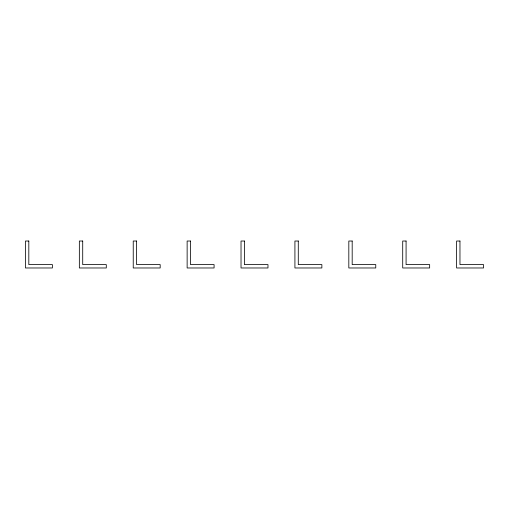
<?xml version="1.0" encoding="UTF-8"?>
<svg xmlns="http://www.w3.org/2000/svg" width="509" height="509" viewBox="0 0 509 509"><rect width="100%" height="100%" fill="white"/><g stroke="black" fill="none" stroke-linecap="round" stroke-linejoin="round"><path stroke-width="0.76" d="M28.816 241.024L25.45 241.024L25.45 267.976L52.395 267.976L52.395 264.604L28.816 264.604L28.816 241.024M82.712 241.024L79.347 241.024L79.347 267.976L106.292 267.976L106.292 264.604L82.712 264.604L82.712 241.024M136.609 241.024L133.237 241.024L133.237 267.976L160.182 267.976L160.182 264.604L136.609 264.604L136.609 241.024M190.5 241.024L187.134 241.024L187.134 267.976L214.079 267.976L214.079 264.604L190.5 264.604L190.5 241.024M244.396 241.024L241.024 241.024L241.024 267.976L267.976 267.976L267.976 264.604L244.396 264.604L244.396 241.024M298.287 241.024L294.921 241.024L294.921 267.976L321.866 267.976L321.866 264.604L298.287 264.604L298.287 241.024M352.183 241.024L348.818 241.024L348.818 267.976L375.763 267.976L375.763 264.604L352.183 264.604L352.183 241.024M406.08 241.024L402.708 241.024L402.708 267.976L429.653 267.976L429.653 264.604L406.08 264.604L406.08 241.024M459.971 241.024L456.605 241.024L456.605 267.976L483.55 267.976L483.55 264.604L459.971 264.604L459.971 241.024"/></g></svg>
